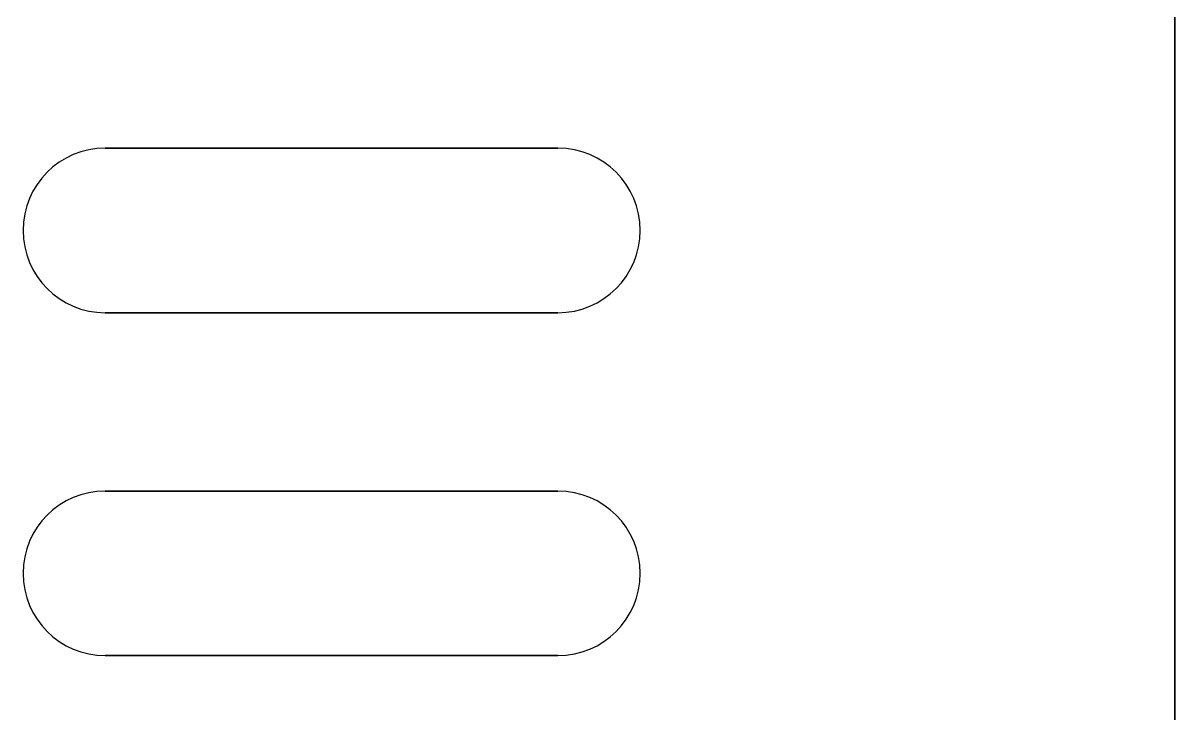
# Model space of a CAD drawing. Extents: x -90 to 0, y -3 to 240.
# Drawn here: x -42 to 0, y 47.37 to 72.56 of the extents above; entities that cross this region are included whole.
import ezdxf

# ---------------------------------------------------------------- set-up
doc = ezdxf.new("R2010")
doc.units = 0

msp = doc.modelspace()

# ---------------------------------------------------------------- linework, layer by layer
at = {"layer": 'layer0'}
for points in [[(0, 240, 0), (0, -3, 0)], [(0, -3, 3), (0, 240, 3)], [(-22.5, 68, 0), (-39, 68, 0)], [(-39, 68, 3), (-22.5, 68, 3)], [(-39, 62, 0), (-22.5, 62, 0)], [(-22.5, 62, 3), (-39, 62, 3)], [(-22.5, 55.5, 0), (-39, 55.5, 0)], [(-39, 55.5, 3), (-22.5, 55.5, 3)], [(-39, 49.5, 0), (-22.5, 49.5, 0)], [(-22.5, 49.5, 3), (-39, 49.5, 3)]]:
    msp.add_polyline3d(points, dxfattribs=at)
for centre, start, end in [((-39, 65), 90, -90), ((-39, 65), 90, -90), ((-39, 65, 3), 90, -90), ((-39, 65, 3), 90, -90), ((-22.5, 65), -90, 90), ((-22.5, 65, 3), -90, 90), ((-39, 52.5), 90, -90), ((-39, 52.5), 90, -90), ((-39, 52.5, 3), 90, -90), ((-22.5, 52.5), -90, 90), ((-22.5, 52.5, 3), -90, 90), ((-22.5, 52.5, 3), -90, 90)]:
    msp.add_arc(centre, 3, start, end, dxfattribs=at)

doc.saveas('drawing.dxf')
